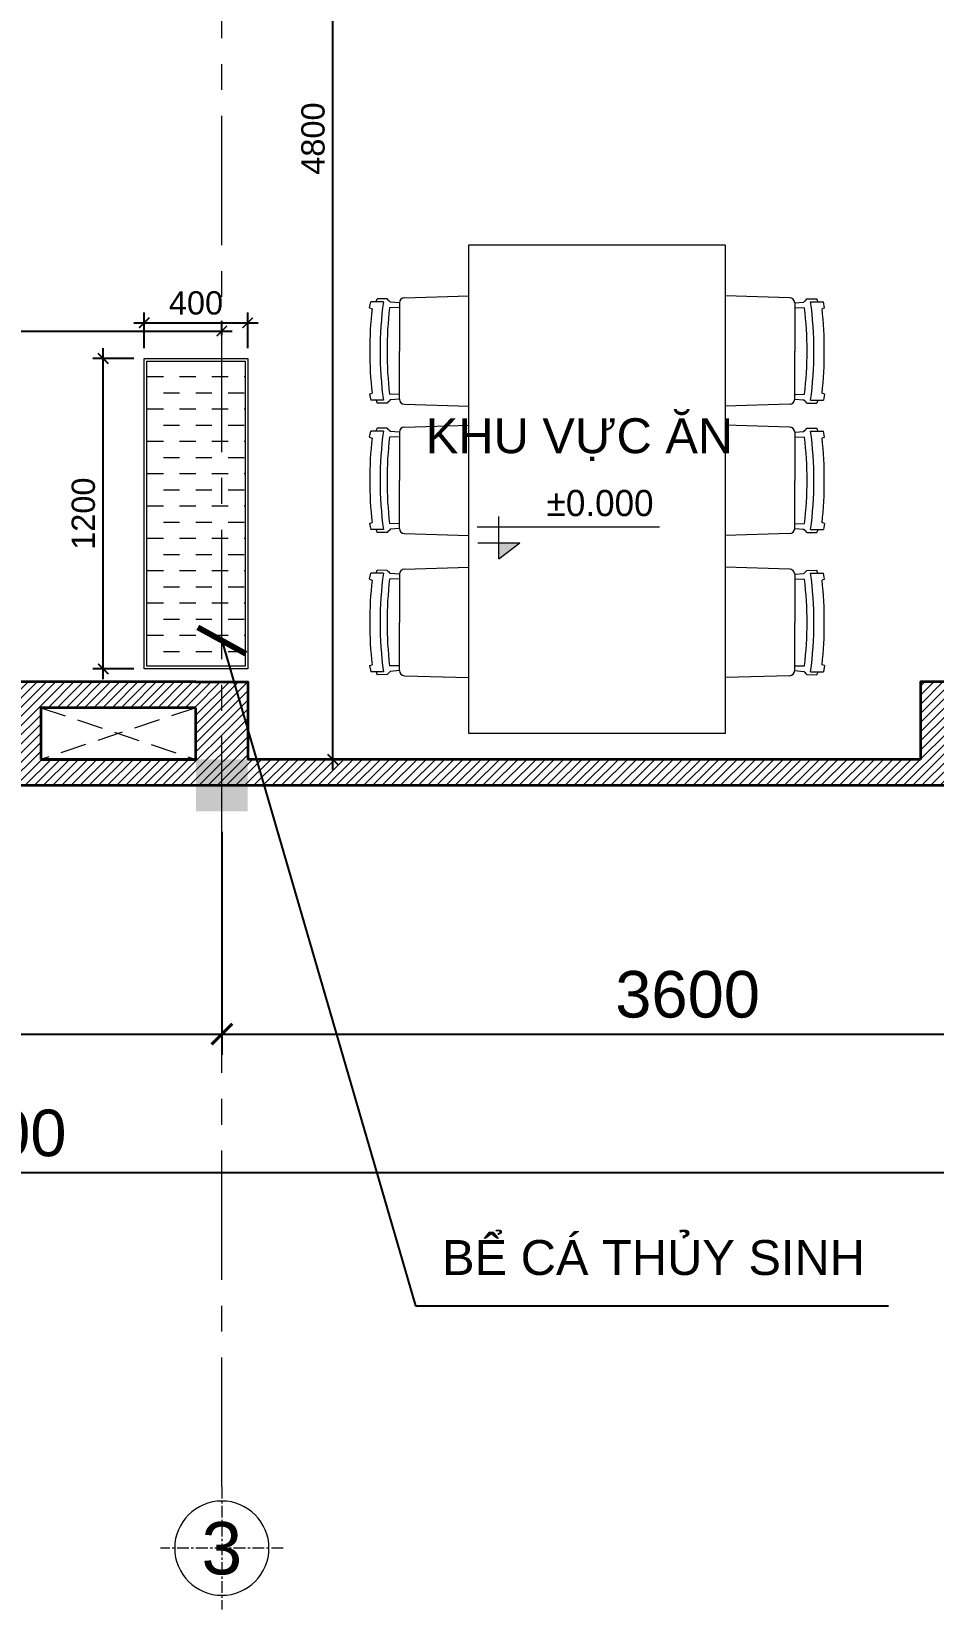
# Model space of a CAD drawing. Header units: inches. Extents: x 1198002 to 1275033, y 93432 to 197262.
# Drawn here: x 1255866 to 1259351, y 158797 to 164896 of the extents above; entities that cross this region are included whole.
import ezdxf
from ezdxf.enums import TextEntityAlignment as Align

# ---------------------------------------------------------------- set-up
doc = ezdxf.new("R2010")
doc.units = ezdxf.units.IN
doc.header["$LTSCALE"] = 100
doc.header["$MEASUREMENT"] = 0
doc.header["$PDMODE"] = 35
doc.linetypes.add('CENTERX2', pattern=[4, 2.5, -0.5, 0.5, -0.5])
doc.linetypes.add('DASHEDX2', pattern=[1.5, 1, -0.5])
doc.layers.add('13COLUMB', color=13, linetype='Continuous')
for name, color, linetype, lineweight in [('183', 183, 'Continuous', 5), ('2', 2, 'Continuous', 13), ('4', 4, 'Continuous', 35), ('8', 252, 'Continuous', 5), ('9GRID', 251, 'CENTERX2', 5), ('9HIDDEN', 251, 'DASHEDX2', 5), ('DIM', 135, 'Continuous', 9), ('TEXT', 7, 'Continuous', 18)]:
    doc.layers.add(name, color=color, linetype=linetype, lineweight=lineweight)
doc.styles.add('CVN', font='VHELVEN.TTF')
doc.styles.add('OBAYASHI', font='ARIALN.TTF')
doc.styles.add('VSIMPLEX', font='VTIMESN.TTF')
doc.dimstyles.new('D100', dxfattribs={"dimscale": 100, "dimtxt": 1.8, "dimasz": 0.8, "dimexe": 0.8, "dimexo": 0.8, "dimgap": 0.6, "dimtad": 1, "dimdec": 0, "dimrnd": 5, "dimzin": 12, "dimdsep": 46, "dimtxsty": 'CVN', "dimblk1": 'ARCHTICK', "dimblk2": 'ARCHTICK', "dimsah": 1, "dimcen": 0.8, "dimdle": 0.8, "dimclrd": 256, "dimclre": 256, "dimclrt": 7, "dimadec": 0, "dimazin": 3, "dimtfac": 1, "dimtdec": 0, "dimtix": 1, "dimtmove": 2, "dimatfit": 3, "dimldrblk": 'ARCHTICK', "dimfxl": 1, "dimtolj": 1, "dimarcsym": 0})
doc.dimstyles.new('D70', dxfattribs={"dimscale": 50, "dimtxt": 1.8, "dimasz": 0.8, "dimexe": 0.8, "dimexo": 0.8, "dimgap": 0.6, "dimtad": 1, "dimdec": 0, "dimrnd": 5, "dimzin": 12, "dimdsep": 46, "dimtxsty": 'CVN', "dimblk1": 'ARCHTICK', "dimblk2": 'ARCHTICK', "dimsah": 1, "dimcen": 0.8, "dimdle": 0.8, "dimclrd": 256, "dimclre": 256, "dimclrt": 7, "dimadec": 0, "dimazin": 3, "dimtfac": 1, "dimtdec": 0, "dimtix": 1, "dimtmove": 2, "dimatfit": 3, "dimldrblk": 'ARCHTICK', "dimfxl": 1, "dimtolj": 1, "dimarcsym": 0})

# ---------------------------------------------------------------- blocks, each defined once
blk = doc.blocks.new('GRIDSIGN')
at = {"color": 9, "linetype": 'CENTERX2'}
for p, q in [((0, 1300), (0, -1300)), ((-1300, 0), (1300, 0))]:
    blk.add_line(p, q, dxfattribs=at)
at = {"color": 9}
blk.add_circle((0, 0), 1000, dxfattribs=at)
blk.add_attdef('A', text='', height=1000).set_placement((0, 0), align=Align.MIDDLE)
blk = doc.blocks.new('ttucx')
at = {"layer": '9GRID', "ltscale": 2}
blk.add_line((1256601, 157774.6), (1256601, 167806.9), dxfattribs=at)
blk.add_lwpolyline([(1243179, 160486.5), (1264296.3, 160486.5)], dxfattribs=at)
at = {"layer": '2'}
ref = blk.add_blockref('GRIDSIGN', (1256601, 157537.6), dxfattribs=dict(at, xscale=-0.1822500005364418, yscale=0.1822500005364418, zscale=0.1822500005364418))
ref.add_attrib('A', '3', dxfattribs={"layer": '0', "height": 202.5, "style": 'CVN'}).set_placement((1256601, 157537.6), align=Align.MIDDLE)
blk = doc.blocks.new('AJHAEQFHI')
at = {"layer": '183'}
for p, q in [((832698.1, 149457.4), (832698.1, 151347)), ((832698.1, 151347), (833688, 151347)), ((833688, 151347), (833688, 149457.4)), ((832448.6, 151142.4), (832697, 151149.5)), ((833937.5, 151142.4), (833689.1, 151149.5)), ((832314.3, 151103.3), (832318.5, 151126.8)), ((832314.3, 151103.3), (832323.6, 151099.9)), ((832367.6, 151126.8), (832318.5, 151126.8)), ((832339.9, 151127.1), (832343.6, 151138.5)), ((832381.9, 151137.5), (832343.6, 151138.5)), ((832429.4, 151104.4), (832391.5, 151103.8)), ((832429.1, 151122.4), (832394.1, 151125.7)), ((832429.1, 151122.4), (832429.1, 150936.3)), ((833956.8, 151104.4), (833994.6, 151103.8)), ((833957, 151122.4), (833992, 151125.7)), ((833957, 151122.4), (833957, 150936.3)), ((834004.2, 151137.5), (834042.6, 151138.5)), ((834018.5, 151126.8), (834067.7, 151126.8)), ((834046.2, 151127.1), (834042.6, 151138.5)), ((834071.8, 151103.3), (834062.5, 151099.9)), ((834071.8, 151103.3), (834067.7, 151126.8)), ((832429.1, 150750.3), (832429.1, 150936.3)), ((833957, 150750.3), (833957, 150936.3)), ((832314.3, 150769.4), (832323.6, 150772.8)), ((832314.3, 150769.4), (832318.5, 150745.9)), ((832367.6, 150745.9), (832318.5, 150745.9)), ((832339.9, 150745.6), (832343.6, 150734.2)), ((832381.9, 150735.2), (832343.6, 150734.2)), ((832429.4, 150768.3), (832391.5, 150768.9)), ((832429.1, 150750.3), (832394.1, 150747)), ((832448.6, 150730.3), (832698.1, 150723.2)), ((833937.5, 150730.3), (833688, 150723.2)), ((833956.8, 150768.3), (833994.6, 150768.9)), ((833957, 150750.3), (833992, 150747)), ((834004.2, 150735.2), (834042.6, 150734.2)), ((834018.5, 150745.9), (834067.7, 150745.9)), ((834046.2, 150745.6), (834042.6, 150734.2)), ((834071.8, 150769.4), (834062.5, 150772.8)), ((834071.8, 150769.4), (834067.7, 150745.9)), ((832314.3, 150603.3), (832318.5, 150626.8)), ((832314.3, 150603.3), (832323.6, 150599.9)), ((832367.6, 150626.8), (832318.5, 150626.8)), ((832339.9, 150627.1), (832343.6, 150638.5)), ((832381.9, 150637.5), (832343.6, 150638.5)), ((832429.4, 150604.4), (832391.5, 150603.8)), ((832429.1, 150622.4), (832394.1, 150625.7)), ((832429.1, 150622.4), (832429.1, 150436.3)), ((832448.6, 150642.4), (832697, 150649.5)), ((833937.5, 150642.4), (833689.1, 150649.5)), ((833956.8, 150604.4), (833994.6, 150603.8)), ((833957, 150622.4), (833992, 150625.7)), ((833957, 150622.4), (833957, 150436.3)), ((834004.2, 150637.5), (834042.6, 150638.5)), ((834018.5, 150626.8), (834067.7, 150626.8)), ((834046.2, 150627.1), (834042.6, 150638.5)), ((834071.8, 150603.3), (834062.5, 150599.9)), ((834071.8, 150603.3), (834067.7, 150626.8)), ((832429.1, 150250.3), (832429.1, 150436.3)), ((833957, 150250.3), (833957, 150436.3)), ((832314.3, 150269.4), (832323.6, 150272.8)), ((832314.3, 150269.4), (832318.5, 150245.9)), ((832367.6, 150245.9), (832318.5, 150245.9)), ((832339.9, 150245.6), (832343.6, 150234.2)), ((832381.9, 150235.2), (832343.6, 150234.2)), ((832429.4, 150268.3), (832391.5, 150268.9)), ((832429.1, 150250.3), (832394.1, 150247)), ((833956.8, 150268.3), (833994.6, 150268.9)), ((833957, 150250.3), (833992, 150247)), ((834004.2, 150235.2), (834042.6, 150234.2)), ((834018.5, 150245.9), (834067.7, 150245.9)), ((834046.2, 150245.6), (834042.6, 150234.2)), ((834071.8, 150269.4), (834062.5, 150272.8)), ((834071.8, 150269.4), (834067.7, 150245.9)), ((832448.6, 150230.3), (832698.1, 150223.2)), ((833937.5, 150230.3), (833688, 150223.2)), ((832314.3, 150054), (832318.5, 150077.5)), ((832314.3, 150054), (832323.6, 150050.6)), ((832367.6, 150077.5), (832318.5, 150077.5)), ((832339.9, 150077.8), (832343.6, 150089.1)), ((832381.9, 150088.1), (832343.6, 150089.1)), ((832429.4, 150055.1), (832391.5, 150054.4)), ((832429.1, 150073.1), (832394.1, 150076.4)), ((832429.1, 150073.1), (832429.1, 149887)), ((832448.6, 150093.1), (832697, 150100.2)), ((833937.5, 150093.1), (833689.1, 150100.2)), ((833956.8, 150055.1), (833994.6, 150054.4)), ((833957, 150073.1), (833992, 150076.4)), ((833957, 150073.1), (833957, 149887)), ((834004.2, 150088.1), (834042.6, 150089.1)), ((834018.5, 150077.5), (834067.7, 150077.5)), ((834046.2, 150077.8), (834042.6, 150089.1)), ((834071.8, 150054), (834062.5, 150050.6)), ((834071.8, 150054), (834067.7, 150077.5)), ((832429.1, 149700.9), (832429.1, 149887)), ((833957, 149700.9), (833957, 149887)), ((832314.3, 149720), (832323.6, 149723.4)), ((832314.3, 149720), (832318.5, 149696.6)), ((832367.6, 149696.6), (832318.5, 149696.6)), ((832339.9, 149696.3), (832343.6, 149684.9)), ((832381.9, 149685.9), (832343.6, 149684.9)), ((832429.4, 149718.9), (832391.5, 149719.6)), ((832429.1, 149700.9), (832394.1, 149697.6)), ((833956.8, 149718.9), (833994.6, 149719.6)), ((833957, 149700.9), (833992, 149697.6)), ((834004.2, 149685.9), (834042.6, 149684.9)), ((834018.5, 149696.6), (834067.7, 149696.6)), ((834046.2, 149696.3), (834042.6, 149684.9)), ((834071.8, 149720), (834062.5, 149723.4)), ((834071.8, 149720), (834067.7, 149696.6)), ((832448.6, 149681), (832698.1, 149673.8)), ((833937.5, 149681), (833688, 149673.8)), ((833688, 149457.4), (832698.1, 149457.4))]:
    blk.add_line(p, q, dxfattribs=at)
for centre, radius, start, end in [((833780, 150939.1), 1465.3, 173.70018, 180.10848), ((833770.2, 150936.3), 1415.5, 172.26704, 180), ((833781.9, 150936.3), 1400.5, 173.13441, 180), ((832729.6, 151484.4), 491.1, 224.93954, 226.91249), ((832449.1, 151122.4), 20, 91.63658, 180), ((833937, 151122.4), 20, 0, 88.36342), ((833656.5, 151484.4), 491.1, 313.08751, 315.06046), ((832604.2, 150936.3), 1400.5, 0, 6.86559), ((832615.9, 150936.3), 1415.5, 0, 7.73296), ((832606.1, 150939.1), 1465.3, 359.89152, 6.29982), ((833780, 150933.6), 1465.3, 179.89152, 186.29982), ((833770.2, 150936.3), 1415.5, 180, 187.73296), ((833781.9, 150936.3), 1400.5, 180, 186.86559), ((832604.2, 150936.3), 1400.5, 353.13441, 0), ((832615.9, 150936.3), 1415.5, 352.26704, 0), ((832606.1, 150933.6), 1465.3, 353.70018, 0.10848), ((832729.6, 150388.3), 491.1, 133.08751, 135.06046), ((832449.1, 150750.3), 20, 180, 268.36342), ((833937, 150750.3), 20, 271.63658, 0), ((833656.5, 150388.3), 491.1, 44.93954, 46.91249), ((833780, 150439.1), 1465.3, 173.70018, 180.10848), ((833770.2, 150436.3), 1415.5, 172.26704, 180), ((833781.9, 150436.3), 1400.5, 173.13441, 180), ((832729.6, 150984.4), 491.1, 224.93954, 226.91249), ((832449.1, 150622.4), 20, 91.63658, 180), ((833937, 150622.4), 20, 0, 88.36342), ((833656.5, 150984.4), 491.1, 313.08751, 315.06046), ((832604.2, 150436.3), 1400.5, 0, 6.86559), ((832615.9, 150436.3), 1415.5, 0, 7.73296), ((832606.1, 150439.1), 1465.3, 359.89152, 6.29982), ((833780, 150433.6), 1465.3, 179.89152, 186.29982), ((833770.2, 150436.3), 1415.5, 180, 187.73296), ((833781.9, 150436.3), 1400.5, 180, 186.86559), ((832604.2, 150436.3), 1400.5, 353.13441, 0), ((832615.9, 150436.3), 1415.5, 352.26704, 0), ((832606.1, 150433.6), 1465.3, 353.70018, 0.10848), ((832729.6, 149888.3), 491.1, 133.08751, 135.06046), ((832449.1, 150250.3), 20, 180, 268.36342), ((833937, 150250.3), 20, 271.63658, 0), ((833656.5, 149888.3), 491.1, 44.93954, 46.91249), ((833780, 149889.8), 1465.3, 173.70018, 180.10848), ((833770.2, 149887), 1415.5, 172.26704, 180), ((833781.9, 149887), 1400.5, 173.13441, 180), ((832729.6, 150435.1), 491.1, 224.93954, 226.91249), ((832449.1, 150073.1), 20, 91.63658, 180), ((833937, 150073.1), 20, 0, 88.36342), ((833656.5, 150435.1), 491.1, 313.08751, 315.06046), ((832604.2, 149887), 1400.5, 0, 6.86559), ((832615.9, 149887), 1415.5, 0, 7.73296), ((832606.1, 149889.8), 1465.3, 359.89152, 6.29982), ((833780, 149884.2), 1465.3, 179.89152, 186.29982), ((833770.2, 149887), 1415.5, 180, 187.73296), ((833781.9, 149887), 1400.5, 180, 186.86559), ((832604.2, 149887), 1400.5, 353.13441, 0), ((832615.9, 149887), 1415.5, 352.26704, 0), ((832606.1, 149884.2), 1465.3, 353.70018, 0.10848), ((832729.6, 149339), 491.1, 133.08751, 135.06046), ((832449.1, 149700.9), 20, 180, 268.36342), ((833937, 149700.9), 20, 271.63658, 0), ((833656.5, 149339), 491.1, 44.93954, 46.91249)]:
    blk.add_arc(centre, radius, start, end, dxfattribs=at)
blk = doc.blocks.new('cos')
for p, q in [((0, 0), (0, 400)), ((1527, 300), (-205, 300)), ((-200, 150), (200, 150)), ((0, 0), (200, 150))]:
    blk.add_line(p, q)
blk.add_solid([(0, 150), (0, 0), (200, 150)])
at = {"color": 3, "style": 'VSIMPLEX', "text_generation_flag": 6}
blk.add_attdef('COS-VER', (93, 405), '', height=250, rotation=180, dxfattribs=at)
blk = doc.blocks.new('_ARCHTICK')
at = {"color": 0, "linetype": 'ByBlock', "const_width": 0.15}
blk.add_lwpolyline([(-0.5, -0.5), (0.5, 0.5)], dxfattribs=at)
blk = doc.blocks.new('*D195')
at = {"layer": 'Defpoints', "color": 0, "transparency": 16777216}
for p in [(1253101, 161882.5), (1256601, 161882.5), (1256601, 161021)]:
    blk.add_point(p, dxfattribs=at)
at = {"layer": 'DIM', "lineweight": -2, "transparency": 16777216}
for p, q in [((1253101, 161802.5), (1253101, 160941)), ((1256601, 161802.5), (1256601, 160941)), ((1253021, 161021), (1256681, 161021))]:
    blk.add_line(p, q, dxfattribs=at)
at = {"layer": 'DIM', "lineweight": -2, "transparency": 16777216, "xscale": 80, "yscale": 80, "zscale": 80, "rotation": 180}
blk.add_blockref('_ARCHTICK', (1253101, 161021), dxfattribs=at)
at = {"layer": 'DIM', "lineweight": -2, "transparency": 16777216, "xscale": 80, "yscale": 80, "zscale": 80}
blk.add_blockref('_ARCHTICK', (1256601, 161021), dxfattribs=at)
at = {"layer": 'DIM', "color": 7, "transparency": 16777216, "insert": (1254851, 161173.5), "char_height": 180, "attachment_point": 5, "style": 'CVN'}
blk.add_mtext('\\A1;3500', dxfattribs=at)
blk = doc.blocks.new('*D196')
at = {"layer": 'Defpoints', "color": 0, "transparency": 16777216}
for p in [(1256601, 161882.5), (1260201, 161882.5), (1260201, 161021)]:
    blk.add_point(p, dxfattribs=at)
at = {"layer": 'DIM', "lineweight": -2, "transparency": 16777216}
for p, q in [((1256601, 161802.5), (1256601, 160941)), ((1260201, 161802.5), (1260201, 160941)), ((1256521, 161021), (1260281, 161021))]:
    blk.add_line(p, q, dxfattribs=at)
at = {"layer": 'DIM', "lineweight": -2, "transparency": 16777216, "xscale": 80, "yscale": 80, "zscale": 80, "rotation": 180}
blk.add_blockref('_ARCHTICK', (1256601, 161021), dxfattribs=at)
at = {"layer": 'DIM', "lineweight": -2, "transparency": 16777216, "xscale": 80, "yscale": 80, "zscale": 80}
blk.add_blockref('_ARCHTICK', (1260201, 161021), dxfattribs=at)
at = {"layer": 'DIM', "color": 7, "transparency": 16777216, "insert": (1258401, 161173.5), "char_height": 180, "attachment_point": 5, "style": 'CVN'}
blk.add_mtext('\\A1;3600', dxfattribs=at)
blk = doc.blocks.new('*D198')
at = {"layer": 'Defpoints', "color": 0, "transparency": 16777216}
for p in [(1249101, 161594.5), (1262201, 161594.5), (1249101, 160485)]:
    blk.add_point(p, dxfattribs=at)
at = {"layer": 'DIM', "lineweight": -2, "transparency": 16777216}
for p, q in [((1249101, 161514.5), (1249101, 160405)), ((1262201, 161514.5), (1262201, 160405)), ((1262281, 160485), (1249021, 160485))]:
    blk.add_line(p, q, dxfattribs=at)
at = {"layer": 'DIM', "lineweight": -2, "transparency": 16777216, "xscale": 80, "yscale": 80, "zscale": 80, "rotation": 180}
blk.add_blockref('_ARCHTICK', (1249101, 160485), dxfattribs=at)
at = {"layer": 'DIM', "lineweight": -2, "transparency": 16777216, "xscale": 80, "yscale": 80, "zscale": 80}
blk.add_blockref('_ARCHTICK', (1262201, 160485), dxfattribs=at)
at = {"layer": 'DIM', "color": 7, "transparency": 16777216, "insert": (1255651, 160637.5), "char_height": 180, "attachment_point": 5, "style": 'CVN'}
blk.add_mtext('\\A1;13100', dxfattribs=at)
blk = doc.blocks.new('*D227')
at = {"layer": 'Defpoints', "color": 0, "transparency": 16777216}
for p in [(1256601, 163738.5), (1250801, 163682.5), (1256601, 163682.5)]:
    blk.add_point(p, dxfattribs=at)
at = {"layer": 'DIM', "lineweight": -2, "transparency": 16777216}
for p, q in [((1250801, 163722.5), (1250801, 163778.5)), ((1256601, 163722.5), (1256601, 163778.5)), ((1250761, 163738.5), (1256641, 163738.5))]:
    blk.add_line(p, q, dxfattribs=at)
at = {"layer": 'DIM', "lineweight": -2, "transparency": 16777216, "xscale": 40, "yscale": 40, "zscale": 40, "rotation": 180}
blk.add_blockref('_ARCHTICK', (1250801, 163738.5), dxfattribs=at)
at = {"layer": 'DIM', "lineweight": -2, "transparency": 16777216, "xscale": 40, "yscale": 40, "zscale": 40}
blk.add_blockref('_ARCHTICK', (1256601, 163738.5), dxfattribs=at)
at = {"layer": 'DIM', "color": 7, "transparency": 16777216, "insert": (1253701, 163814.8), "char_height": 90, "attachment_point": 5, "style": 'CVN'}
blk.add_mtext('\\A1;5800', dxfattribs=at)
blk = doc.blocks.new('*D230')
at = {"layer": 'Defpoints', "color": 0, "transparency": 16777216}
for p in [(1257030, 166882.5), (1257233, 166882.5), (1257233, 162082.5)]:
    blk.add_point(p, dxfattribs=at)
at = {"layer": 'DIM', "lineweight": -2, "transparency": 16777216}
for p, q in [((1257030, 162042.5), (1257030, 166922.5)), ((1257193, 166882.5), (1256990, 166882.5)), ((1257193, 162082.5), (1256990, 162082.5))]:
    blk.add_line(p, q, dxfattribs=at)
at = {"layer": 'DIM', "lineweight": -2, "transparency": 16777216, "xscale": 40, "yscale": 40, "zscale": 40}
for p, rotation in [((1257030, 166882.5), 90), ((1257030, 162082.5), 270)]:
    blk.add_blockref('_ARCHTICK', p, dxfattribs=dict(at, rotation=rotation))
at = {"layer": 'DIM', "color": 7, "transparency": 16777216, "insert": (1256953.7, 164482.5), "char_height": 90, "attachment_point": 5, "rotation": 90, "style": 'CVN'}
blk.add_mtext('\\A1;4800', dxfattribs=at)
blk = doc.blocks.new('*D236')
at = {"layer": 'Defpoints', "color": 0, "transparency": 16777216}
for p in [(1256142.5, 163632.5), (1256301, 163632.5), (1256301, 162432.5)]:
    blk.add_point(p, dxfattribs=at)
at = {"layer": 'DIM', "lineweight": -2, "transparency": 16777216}
for p, q in [((1256142.5, 162392.5), (1256142.5, 163672.5)), ((1256261, 163632.5), (1256102.5, 163632.5)), ((1256261, 162432.5), (1256102.5, 162432.5))]:
    blk.add_line(p, q, dxfattribs=at)
at = {"layer": 'DIM', "lineweight": -2, "transparency": 16777216, "xscale": 40, "yscale": 40, "zscale": 40}
for p, rotation in [((1256142.5, 163632.5), 90), ((1256142.5, 162432.5), 270)]:
    blk.add_blockref('_ARCHTICK', p, dxfattribs=dict(at, rotation=rotation))
at = {"layer": 'DIM', "color": 7, "transparency": 16777216, "insert": (1256066.2, 163032.5), "char_height": 90, "attachment_point": 5, "rotation": 90, "style": 'CVN'}
blk.add_mtext('\\A1;1200', dxfattribs=at)
blk = doc.blocks.new('*D237')
at = {"layer": 'Defpoints', "color": 0, "transparency": 16777216}
for p in [(1256701, 163770.5), (1256301, 163632.5), (1256701, 163632.5)]:
    blk.add_point(p, dxfattribs=at)
at = {"layer": 'DIM', "lineweight": -2, "transparency": 16777216}
for p, q in [((1256301, 163672.5), (1256301, 163810.5)), ((1256701, 163672.5), (1256701, 163810.5)), ((1256261, 163770.5), (1256741, 163770.5))]:
    blk.add_line(p, q, dxfattribs=at)
at = {"layer": 'DIM', "lineweight": -2, "transparency": 16777216, "xscale": 40, "yscale": 40, "zscale": 40, "rotation": 180}
blk.add_blockref('_ARCHTICK', (1256301, 163770.5), dxfattribs=at)
at = {"layer": 'DIM', "lineweight": -2, "transparency": 16777216, "xscale": 40, "yscale": 40, "zscale": 40}
blk.add_blockref('_ARCHTICK', (1256701, 163770.5), dxfattribs=at)
at = {"layer": 'DIM', "color": 7, "transparency": 16777216, "insert": (1256501, 163846.8), "char_height": 90, "attachment_point": 5, "style": 'CVN'}
blk.add_mtext('\\A1;400', dxfattribs=at)

msp = doc.modelspace()

# ---------------------------------------------------------------- hatches: boundary and pattern name
at = {"layer": '8'}
h = msp.add_hatch(dxfattribs=at)
h.set_pattern_fill('ANSI31', color=256, scale=200)
h.paths.add_polyline_path([(1260201, 166982.5), (1249101, 166982.5), (1249101, 166882.5), (1250701, 166882.5), (1250701, 165382.5), (1250801, 165382.5), (1250801, 166882.5), (1256501, 166882.5), (1256501, 165982.5), (1256401, 165982.5), (1256401, 165882.5), (1256501, 165882.5), (1256601, 165882.5), (1256601, 166882.5), (1260001, 166882.5), (1260001, 164982.5), (1260201, 164982.5), (1260251, 164982.5), (1260251, 165082.5), (1260201, 165082.5)])
h.paths.add_polyline_path([(1255591, 165982.5), (1253776, 165982.5), (1253801, 165882.5), (1255591, 165882.5)], flags=17)
h.paths.add_polyline_path([(1250801, 163882.5), (1250701, 163882.5), (1249101, 163882.5), (1249101, 163682.5), (1249201, 163682.5), (1250801, 163682.5)])
h.paths.add_polyline_path([(1260201, 162382.5), (1260201, 162582.5), (1260001, 162582.5), (1260001, 162382.5), (1259301, 162382.5), (1259301, 162082.5), (1256701, 162082.5), (1256701, 162382.5), (1256501, 162382.5), (1255801, 162382.5), (1255801, 162082.5), (1249201, 162082.5), (1249101, 162082.5), (1249101, 161982.5), (1260201, 161982.5)])
h.paths.add_polyline_path([(1256501, 162082.5), (1255901, 162082.5), (1255901, 162282.5), (1256501, 162282.5)], flags=16)
h.paths.add_polyline_path([(1259401, 162082.5), (1259401, 162282.5), (1260001, 162282.5), (1260001, 162082.5)], flags=16)
h.paths.add_polyline_path([(1262201, 166982.5), (1260201, 166982.5), (1260201, 166882.5), (1262101, 166882.5), (1262101, 165082.5), (1261061, 165082.5), (1261061, 164982.5), (1262001, 164982.5), (1262201, 164982.5)])
h.paths.add_polyline_path([(1262201, 164982.5), (1262101, 164982.5), (1262101, 162082.5), (1260201, 162082.5), (1260201, 161982.5), (1262201, 161982.5)])
h = msp.add_hatch(dxfattribs=at)
h.set_pattern_fill('DASH', color=151, scale=500)
h.paths.add_polyline_path([(1256691, 163622.5), (1256311, 163622.5), (1256311, 162442.5), (1256691, 162442.5)])

# ---------------------------------------------------------------- linework, layer by layer
at = {"layer": '13COLUMB'}
msp.add_solid([(1256701, 161882.5), (1256701, 162082.5), (1256501, 161882.5), (1256501, 162082.5)], dxfattribs=at)
at = {"layer": '183'}
msp.add_lwpolyline([(1256701, 163632.5), (1256701, 162432.5), (1256301, 162432.5), (1256301, 163632.5)], close=True, dxfattribs=at)
at = {"layer": '4'}
for points in [[(1249101, 162082.5), (1249101, 161982.5), (1260201, 161982.5), (1260201, 162382.5)], [(1256501, 162382.5), (1255801, 162382.5), (1255801, 162082.5)], [(1256501, 162382.5), (1256701, 162382.5), (1256701, 162082.5)], [(1260001, 162382.5), (1259301, 162382.5), (1259301, 162082.5)], [(1256501, 162282.5), (1255901, 162282.5), (1255901, 162082.5)], [(1256501, 162082.5), (1256501, 162282.5)], [(1255901, 162082.5), (1256501, 162082.5)], [(1256501, 162082.5), (1255901, 162082.5)], [(1256501, 162082.5), (1255901, 162082.5)], [(1259301, 162082.5), (1256701, 162082.5)], [(1256701, 162082.5), (1256701, 162082.5)]]:
    msp.add_lwpolyline(points, dxfattribs=at)
at = {"layer": '8'}
msp.add_lwpolyline([(1256691, 163622.5), (1256691, 162442.5), (1256311, 162442.5), (1256311, 163622.5)], close=True, dxfattribs=at)
at = {"layer": '9HIDDEN'}
for points in [[(1256501, 162282.5), (1255901, 162082.5)], [(1255901, 162282.5), (1256501, 162082.5)]]:
    msp.add_lwpolyline(points, dxfattribs=at)

# ---------------------------------------------------------------- block references
at = {"layer": '183'}
msp.add_blockref('AJHAEQFHI', (424857.9, 12725.1), dxfattribs=at)
at = {"layer": '9GRID'}
msp.add_blockref('ttucx', (0, 1496), dxfattribs=at)
at = {"layer": 'TEXT'}
ref = msp.add_blockref('cos', (1257671.1, 162858.5), dxfattribs=dict(at, xscale=0.4065874345638742, yscale=0.4065874345638742, zscale=0.4065874345638742, rotation=0.0002481631948920933))
ref.add_attrib('COS-VER', '±0.000', (1257856.3, 163023.1), dxfattribs={"layer": '0', "color": 3, "height": 101.25, "rotation": 180.00025, "style": 'VSIMPLEX', "text_generation_flag": 6})

# ---------------------------------------------------------------- texts
at = {"layer": 'TEXT', "char_height": 135, "attachment_point": 7, "style": 'OBAYASHI'}
for s, insert in [('{\\fArial|b0|i0|c0|p34;KHU VỰC ĂN}', (1257389.1, 163236.5)), ('{\\fArial|b0|i0|c0|p34;BỂ CÁ THỦY SINH}', (1257452, 160087.7))]:
    msp.add_mtext_dynamic_manual_height_columns(s, width=4193.67, gutter_width=1, heights=[0], dxfattribs=dict(at, insert=insert))

# ---------------------------------------------------------------- dimensions: what is measured, and where the dimension line sits
at = {"layer": 'DIM'}
for base, p1, p2, picture, middle in [((1257030, 166882.5), (1257233, 162082.5), (1257233, 166882.5), '*D230', (1256953.7, 164482.5)), ((1256142.5, 163632.5), (1256301, 162432.5), (1256301, 163632.5), '*D236', (1256066.2, 163032.5))]:
    dim = msp.add_linear_dim(base=base, p1=p1, p2=p2, angle=90, dimstyle='D70', dxfattribs=at)
    dim.commit()
    dim.dimension.update_dxf_attribs({"geometry": picture, "text_midpoint": middle})
for base, p1, p2, dimstyle, picture, middle in [((1256701, 163770.5), (1256301, 163632.5), (1256701, 163632.5), 'D70', '*D237', (1256501, 163846.8)), ((1256601, 163738.5), (1250801, 163682.5), (1256601, 163682.5), 'D70', '*D227', (1253701, 163814.8)), ((1256601, 161021), (1253101, 161882.5), (1256601, 161882.5), 'D100', '*D195', (1254851, 161173.5)), ((1260201, 161021), (1256601, 161882.5), (1260201, 161882.5), 'D100', '*D196', (1258401, 161173.5)), ((1249101, 160485), (1262201, 161594.5), (1249101, 161594.5), 'D100', '*D198', (1255651, 160637.5))]:
    dim = msp.add_linear_dim(base=base, p1=p1, p2=p2, dimstyle=dimstyle, dxfattribs=at)
    dim.commit()
    dim.dimension.update_dxf_attribs({"geometry": picture, "text_midpoint": middle})

# ---------------------------------------------------------------- leaders
at = {"layer": '8'}
msp.add_leader([(1256601, 162542), (1257349, 159971), (1259177.5, 159971)], dimstyle='D100', override={"dimasz": 1.5, "dimgap": 0.6, "dimtad": 0}, dxfattribs=at)

doc.saveas('drawing.dxf')
